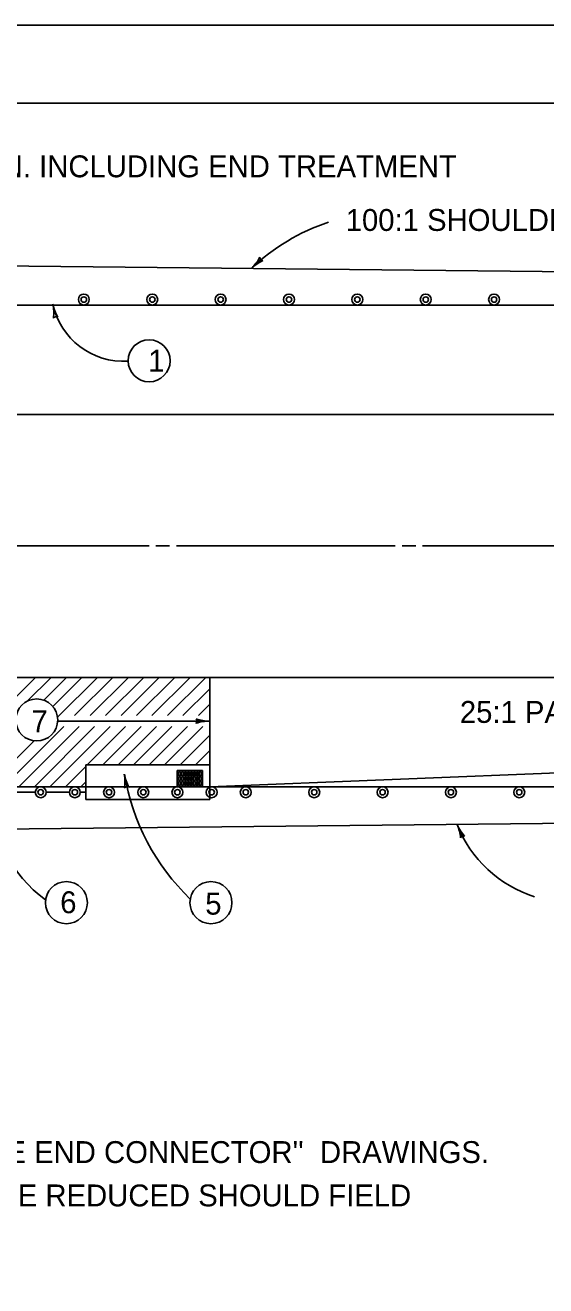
# Model space of a CAD drawing. Extents: x 998.1 to 1038.6, y 998.9 to 1023.3.
# Drawn here: x 1014.34 to 1019.15, y 1010.59 to 1022.22 of the extents above; entities that cross this region are included whole.
import ezdxf

# ---------------------------------------------------------------- set-up
doc = ezdxf.new("R2010")
doc.units = 0
for name, color, linetype in [('Level 1', 7, 'Continuous'), ('Level 10', 7, 'Continuous'), ('Level 11', 7, 'Continuous'), ('Level 14', 7, 'Continuous'), ('Level 2', 7, 'Continuous')]:
    doc.layers.add(name, color=color, linetype=linetype)

msp = doc.modelspace()

# ---------------------------------------------------------------- linework, layer by layer
at = {"layer": 'Level 1'}
for p, q in [((1009.899, 1020.041), (1030.099, 1019.839)), ((1010.557, 1019.637), (1034.769, 1019.637)), ((1009.877, 1018.627), (1034.769, 1018.627)), ((1011.276, 1016.203), (1034.769, 1016.203)), ((1014.087, 1015.85), (1014.44, 1016.203)), ((1014.363, 1015.983), (1014.583, 1016.203)), ((1014.516, 1015.993), (1014.726, 1016.203)), ((1014.6, 1015.935), (1014.869, 1016.203)), ((1014.644, 1015.836), (1015.012, 1016.203)), ((1014.801, 1015.85), (1015.155, 1016.203)), ((1014.944, 1015.85), (1015.297, 1016.203)), ((1015.087, 1015.85), (1015.44, 1016.203)), ((1015.23, 1015.85), (1015.583, 1016.203)), ((1015.372, 1015.85), (1015.726, 1016.203)), ((1015.515, 1015.85), (1015.869, 1016.203)), ((1015.658, 1015.85), (1016.012, 1016.203)), ((1016.049, 1016.203), (1016.049, 1015.193)), ((1015.801, 1015.85), (1016.049, 1016.098)), ((1015.944, 1015.85), (1016.049, 1015.955)), ((1016.049, 1015.194), (1034.769, 1015.942)), ((1014.145, 1015.193), (1014.7, 1015.749)), ((1014.287, 1015.193), (1014.843, 1015.749)), ((1014.43, 1015.193), (1014.986, 1015.749)), ((1014.573, 1015.193), (1015.129, 1015.749)), ((1016.049, 1015.799), (1014.645, 1015.799)), ((1014.918, 1015.395), (1015.271, 1015.749)), ((1015.061, 1015.395), (1015.414, 1015.749)), ((1015.204, 1015.395), (1015.557, 1015.749)), ((1015.346, 1015.395), (1015.7, 1015.749)), ((1015.489, 1015.395), (1015.843, 1015.749)), ((1015.632, 1015.395), (1015.986, 1015.749)), ((1014.002, 1015.193), (1014.426, 1015.617)), ((1015.775, 1015.395), (1016.049, 1015.67)), ((1015.918, 1015.395), (1016.049, 1015.527)), ((1014.716, 1015.193), (1014.904, 1015.382)), ((1014.904, 1015.395), (1016.049, 1015.395)), ((1014.904, 1015.193), (1014.904, 1015.395)), ((1014.859, 1015.193), (1014.904, 1015.239)), ((1015.748, 1015.345), (1015.982, 1015.345)), ((1015.748, 1015.193), (1015.748, 1015.345)), ((1015.982, 1015.345), (1015.982, 1015.193)), ((1013.314, 1015.193), (1034.769, 1015.193)), ((1014.215, 1015.143), (1014.444, 1015.143)), ((1014.531, 1015.143), (1014.761, 1015.143)), ((1014.847, 1015.143), (1014.904, 1015.143)), ((1016.049, 1015.193), (1014.904, 1015.193)), ((1016.049, 1015.193), (1014.904, 1015.193)), ((1014.904, 1015.193), (1014.904, 1015.076)), ((1015.982, 1015.193), (1015.748, 1015.193)), ((1016.049, 1015.192), (1016.049, 1015.076)), ((1014.904, 1015.076), (1016.049, 1015.076)), ((1012.657, 1014.789), (1032.857, 1014.991))]:
    msp.add_line(p, q, dxfattribs=at)
for points in [[(1013.469, 1017.415), (1015.489, 1017.415)], [(1015.552, 1017.415), (1015.678, 1017.415)], [(1015.741, 1017.415), (1017.761, 1017.415)], [(1017.825, 1017.415), (1017.951, 1017.415)], [(1018.014, 1017.415), (1020.034, 1017.415)], [(1015.761, 1015.33), (1015.778, 1015.33), (1015.778, 1015.297), (1015.761, 1015.297), (1015.761, 1015.33)], [(1015.761, 1015.286), (1015.778, 1015.286), (1015.778, 1015.252), (1015.761, 1015.252), (1015.761, 1015.286)], [(1015.761, 1015.242), (1015.778, 1015.242), (1015.778, 1015.208), (1015.761, 1015.208), (1015.761, 1015.242)], [(1015.788, 1015.33), (1015.805, 1015.33), (1015.805, 1015.297), (1015.788, 1015.297), (1015.788, 1015.33)], [(1015.788, 1015.286), (1015.805, 1015.286), (1015.805, 1015.252), (1015.788, 1015.252), (1015.788, 1015.286)], [(1015.788, 1015.242), (1015.805, 1015.242), (1015.805, 1015.208), (1015.788, 1015.208), (1015.788, 1015.242)], [(1015.816, 1015.33), (1015.832, 1015.33), (1015.832, 1015.297), (1015.816, 1015.297), (1015.816, 1015.33)], [(1015.816, 1015.286), (1015.832, 1015.286), (1015.832, 1015.252), (1015.816, 1015.252), (1015.816, 1015.286)], [(1015.816, 1015.242), (1015.832, 1015.242), (1015.832, 1015.208), (1015.816, 1015.208), (1015.816, 1015.242)], [(1015.843, 1015.33), (1015.86, 1015.33), (1015.86, 1015.297), (1015.843, 1015.297), (1015.843, 1015.33)], [(1015.843, 1015.286), (1015.86, 1015.286), (1015.86, 1015.252), (1015.843, 1015.252), (1015.843, 1015.286)], [(1015.843, 1015.242), (1015.86, 1015.242), (1015.86, 1015.208), (1015.843, 1015.208), (1015.843, 1015.242)], [(1015.87, 1015.33), (1015.887, 1015.33), (1015.887, 1015.297), (1015.87, 1015.297), (1015.87, 1015.33)], [(1015.87, 1015.286), (1015.887, 1015.286), (1015.887, 1015.252), (1015.87, 1015.252), (1015.87, 1015.286)], [(1015.87, 1015.242), (1015.887, 1015.242), (1015.887, 1015.208), (1015.87, 1015.208), (1015.87, 1015.242)], [(1015.897, 1015.286), (1015.914, 1015.286), (1015.914, 1015.252), (1015.897, 1015.252), (1015.897, 1015.286)], [(1015.897, 1015.242), (1015.914, 1015.242), (1015.914, 1015.208), (1015.897, 1015.208), (1015.897, 1015.242)], [(1015.898, 1015.33), (1015.914, 1015.33), (1015.914, 1015.297), (1015.898, 1015.297), (1015.898, 1015.33)], [(1015.925, 1015.33), (1015.942, 1015.33), (1015.942, 1015.297), (1015.925, 1015.297), (1015.925, 1015.33)], [(1015.925, 1015.286), (1015.942, 1015.286), (1015.942, 1015.252), (1015.925, 1015.252), (1015.925, 1015.286)], [(1015.925, 1015.242), (1015.942, 1015.242), (1015.942, 1015.208), (1015.925, 1015.208), (1015.925, 1015.242)], [(1015.952, 1015.33), (1015.969, 1015.33), (1015.969, 1015.297), (1015.952, 1015.297), (1015.952, 1015.33)], [(1015.952, 1015.33), (1015.969, 1015.33), (1015.969, 1015.297), (1015.952, 1015.297), (1015.952, 1015.33)], [(1015.952, 1015.286), (1015.969, 1015.286), (1015.969, 1015.252), (1015.952, 1015.252), (1015.952, 1015.286)], [(1015.952, 1015.286), (1015.969, 1015.286), (1015.969, 1015.252), (1015.952, 1015.252), (1015.952, 1015.286)], [(1015.952, 1015.242), (1015.969, 1015.242), (1015.969, 1015.208), (1015.952, 1015.208), (1015.952, 1015.242)], [(1015.952, 1015.242), (1015.969, 1015.242), (1015.969, 1015.208), (1015.952, 1015.208), (1015.952, 1015.242)]]:
    msp.add_lwpolyline(points, dxfattribs=at)
for centre, radius in [((1014.886, 1019.689), 0.0505), ((1014.886, 1019.689), 0.0253), ((1015.518, 1019.689), 0.0505), ((1015.518, 1019.689), 0.0253), ((1016.149, 1019.689), 0.0505), ((1016.149, 1019.689), 0.0253), ((1016.78, 1019.689), 0.0505), ((1016.78, 1019.689), 0.0253), ((1017.411, 1019.689), 0.0505), ((1017.411, 1019.689), 0.0253), ((1018.043, 1019.689), 0.0505), ((1018.043, 1019.689), 0.0253), ((1018.674, 1019.689), 0.0505), ((1018.674, 1019.689), 0.0253), ((1014.488, 1015.143), 0.0505), ((1014.488, 1015.143), 0.0253), ((1014.803, 1015.143), 0.0505), ((1014.803, 1015.143), 0.0253), ((1015.119, 1015.143), 0.0505), ((1015.119, 1015.143), 0.0253), ((1015.435, 1015.143), 0.0505), ((1015.435, 1015.143), 0.0253), ((1015.75, 1015.143), 0.0505), ((1015.75, 1015.143), 0.0253), ((1016.066, 1015.143), 0.0505), ((1016.066, 1015.143), 0.0253), ((1016.381, 1015.143), 0.0505), ((1016.381, 1015.143), 0.0253), ((1017.013, 1015.143), 0.0505), ((1017.013, 1015.143), 0.0253), ((1017.644, 1015.143), 0.0505), ((1017.644, 1015.143), 0.0253), ((1018.275, 1015.143), 0.0505), ((1018.275, 1015.143), 0.0253), ((1018.906, 1015.143), 0.0505), ((1018.906, 1015.143), 0.0253)]:
    msp.add_circle(centre, radius, dxfattribs=at)
for centre, radius, start, end in [((1017.753, 1018.575), 1.926, 108.408, 133.3166), ((1016.161, 1020.268), 0.398, 312.8789, 331.5477), ((1016.702, 1019.685), 0.398, 114.2261, 132.8728), ((1016.542, 1020.079), 0.0318, 181.6535, 263.7702), ((1016.161, 1020.268), 0.398, 312.8667, 312.8789), ((1015.25, 1019.784), 0.664, 191.8755, 273.859), ((1014.989, 1019.729), 0.398, 191.8421, 210.5109), ((1014.21, 1019.565), 0.398, 353.1892, 11.836), ((1014.989, 1019.729), 0.398, 191.8299, 191.8421), ((1014.631, 1019.499), 0.0318, 60.6167, 142.7334), ((1015.898, 1015.799), 0.0318, 318.7746, 40.8913), ((1016.049, 1016.197), 0.398, 251.3472, 269.9939), ((1016.049, 1015.402), 0.398, 90, 108.6688), ((1016.049, 1015.402), 0.398, 89.9878, 90), ((1017.307, 1015.654), 2.075, 189.5172, 226.1352), ((1015.651, 1015.382), 0.398, 190.3345, 209.0033), ((1014.868, 1015.24), 0.398, 351.6817, 10.3284), ((1015.651, 1015.382), 0.398, 190.3223, 190.3345), ((1015.24, 1015.132), 1.209, 179.5046, 234.1693), ((1015.287, 1015.162), 0.0318, 59.1091, 141.2258), ((1019.392, 1015.264), 1.139, 201.5224, 252.4217), ((1018.699, 1015.001), 0.398, 202.9677, 221.6365), ((1017.967, 1014.691), 0.398, 4.3149, 22.9616), ((1018.699, 1015.001), 0.398, 202.9555, 202.9677), ((1018.392, 1014.707), 0.0318, 71.7423, 153.859)]:
    msp.add_arc(centre, radius, start, end, dxfattribs=at)
at = {"layer": 'Level 10'}
msp.add_line((1035.5, 1021.5), (1007, 1021.5), dxfattribs=at)
at = {"layer": 'Level 11'}
msp.add_lwpolyline([(1007, 1021.5), (1035.5, 1021.5), (1035.5, 1000.5), (1007, 1000.5)], close=True, dxfattribs=at)
at = {"layer": 'Level 14'}
msp.add_line((1000, 1022.22), (1036.36, 1022.22), dxfattribs=at)
at = {"layer": 'Level 2'}
for centre in [(1015.489, 1019.124), (1014.451, 1015.81), (1014.725, 1014.124), (1016.06, 1014.124)]:
    msp.add_circle(centre, 0.194, dxfattribs=at)

# ---------------------------------------------------------------- texts
at = {"layer": 'Level 1'}
for s, p in [("8    200' MIN. INCLUDING END TREATMENT", (1012.8, 1020.817)), ('100:1 SHOULDER TAPER', (1017.304, 1020.322)), ('1', (1015.481, 1019.023)), ('25:1 PAVEMENT TAPER', (1018.358, 1015.783)), ('7', (1014.402, 1015.697)), ('6', (1014.668, 1014.027)), ('5', (1016.007, 1014.014)), ("VARIABLE LENGTH, SEE APPLICABLE ''BRIDGE END CONNECTOR''  DRAWINGS.", (1008.229, 1011.722)), ('SHOWN FOR FILL CONDITION. LENGTH MAY BE REDUCED SHOULD FIELD', (1008.228, 1011.322))]:
    msp.add_text(s, height=0.202, dxfattribs=at).set_placement(p)

doc.saveas('drawing.dxf')
